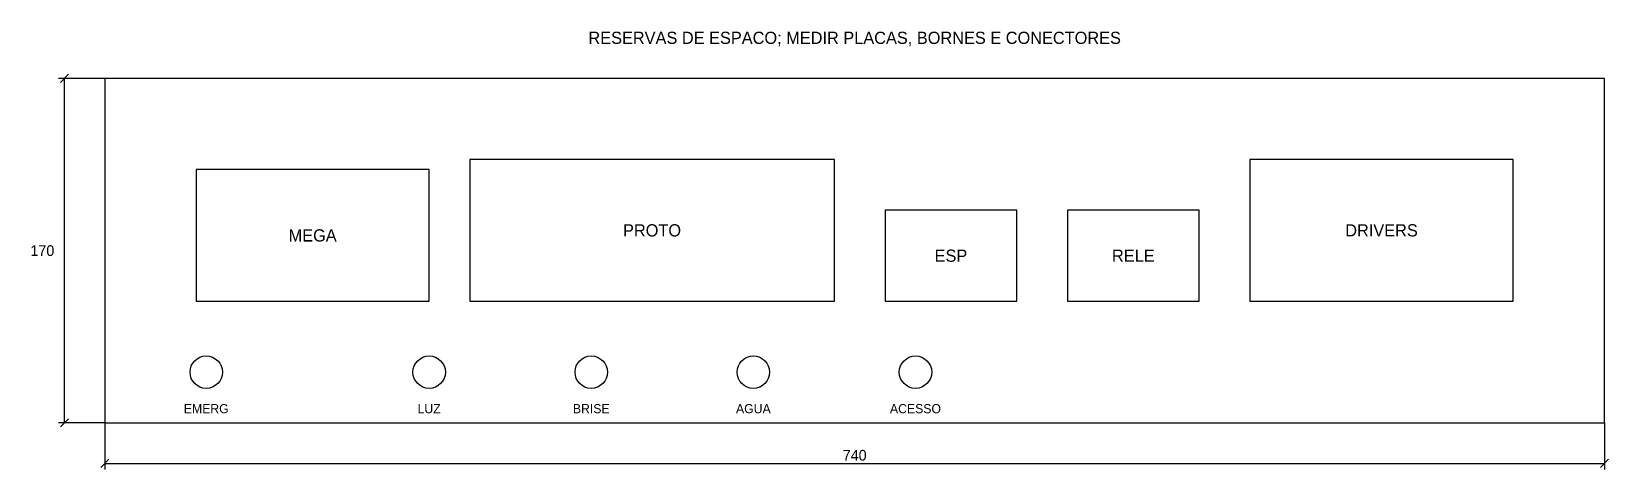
# Model space of a CAD drawing. Header units: millimetres. Extents: x -36 to 742, y -23 to 193.
import ezdxf
from ezdxf.enums import TextEntityAlignment as Align

# ---------------------------------------------------------------- set-up
doc = ezdxf.new("R2010")
doc.units = ezdxf.units.MM
for name, color, linetype in [('COTAS', 8, 'Continuous'), ('PROPOSTO', 8, 'Continuous'), ('SISTEMAS', 8, 'Continuous')]:
    doc.layers.add(name, color=color, linetype=linetype)

msp = doc.modelspace()

# ---------------------------------------------------------------- linework, layer by layer
at = {"layer": 'COTAS'}
for p, q in [((-22, 168), (-18, 172)), ((0, 170), (-23, 170)), ((-20, 0), (-20, 170)), ((0, 0), (-23, 0)), ((-22, -2), (-18, 2)), ((0, 0), (0, -23)), ((740, 0), (740, -23)), ((-2, -22), (2, -18)), ((0, -20), (740, -20)), ((738, -22), (742, -18))]:
    msp.add_line(p, q, dxfattribs=at)
at = {"layer": 'PROPOSTO'}
msp.add_lwpolyline([(0, 0), (740, 0), (740, 170), (0, 170)], close=True, dxfattribs=at)
at = {"layer": 'SISTEMAS'}
for points in [[(45, 60), (160, 60), (160, 125), (45, 125)], [(180, 60), (360, 60), (360, 130), (180, 130)], [(565, 60), (695, 60), (695, 130), (565, 130)], [(385, 60), (450, 60), (450, 105), (385, 105)], [(475, 60), (540, 60), (540, 105), (475, 105)]]:
    msp.add_lwpolyline(points, close=True, dxfattribs=at)
for centre in [(50, 25), (160, 25), (240, 25), (320, 25), (400, 25)]:
    msp.add_circle(centre, 8, dxfattribs=at)

# ---------------------------------------------------------------- texts
at = {"layer": 'COTAS'}
msp.add_text('170', height=5.272, dxfattribs=at).set_placement((-25, 85), align=Align.MIDDLE_RIGHT)
msp.add_text('740', height=5.272, dxfattribs=at).set_placement((370, -16), align=Align.MIDDLE_CENTER)
at = {"layer": 'PROPOSTO'}
msp.add_text('RESERVAS DE ESPACO; MEDIR PLACAS, BORNES E CONECTORES', height=6.0248, dxfattribs=at).set_placement((370, 190), align=Align.MIDDLE_CENTER)
at = {"layer": 'SISTEMAS'}
for s, height, p in [('MEGA', 6.025, (102.5, 92.5)), ('PROTO', 6.025, (270, 95)), ('DRIVERS', 6.025, (630, 95)), ('ESP', 6.025, (417.5, 82.5)), ('RELE', 6.025, (507.5, 82.5)), ('EMERG', 4.519, (50, 7)), ('LUZ', 4.519, (160, 7)), ('BRISE', 4.519, (240, 7)), ('AGUA', 4.519, (320, 7)), ('ACESSO', 4.519, (400, 7))]:
    msp.add_text(s, height=height, dxfattribs=at).set_placement(p, align=Align.MIDDLE_CENTER)

doc.saveas('drawing.dxf')
